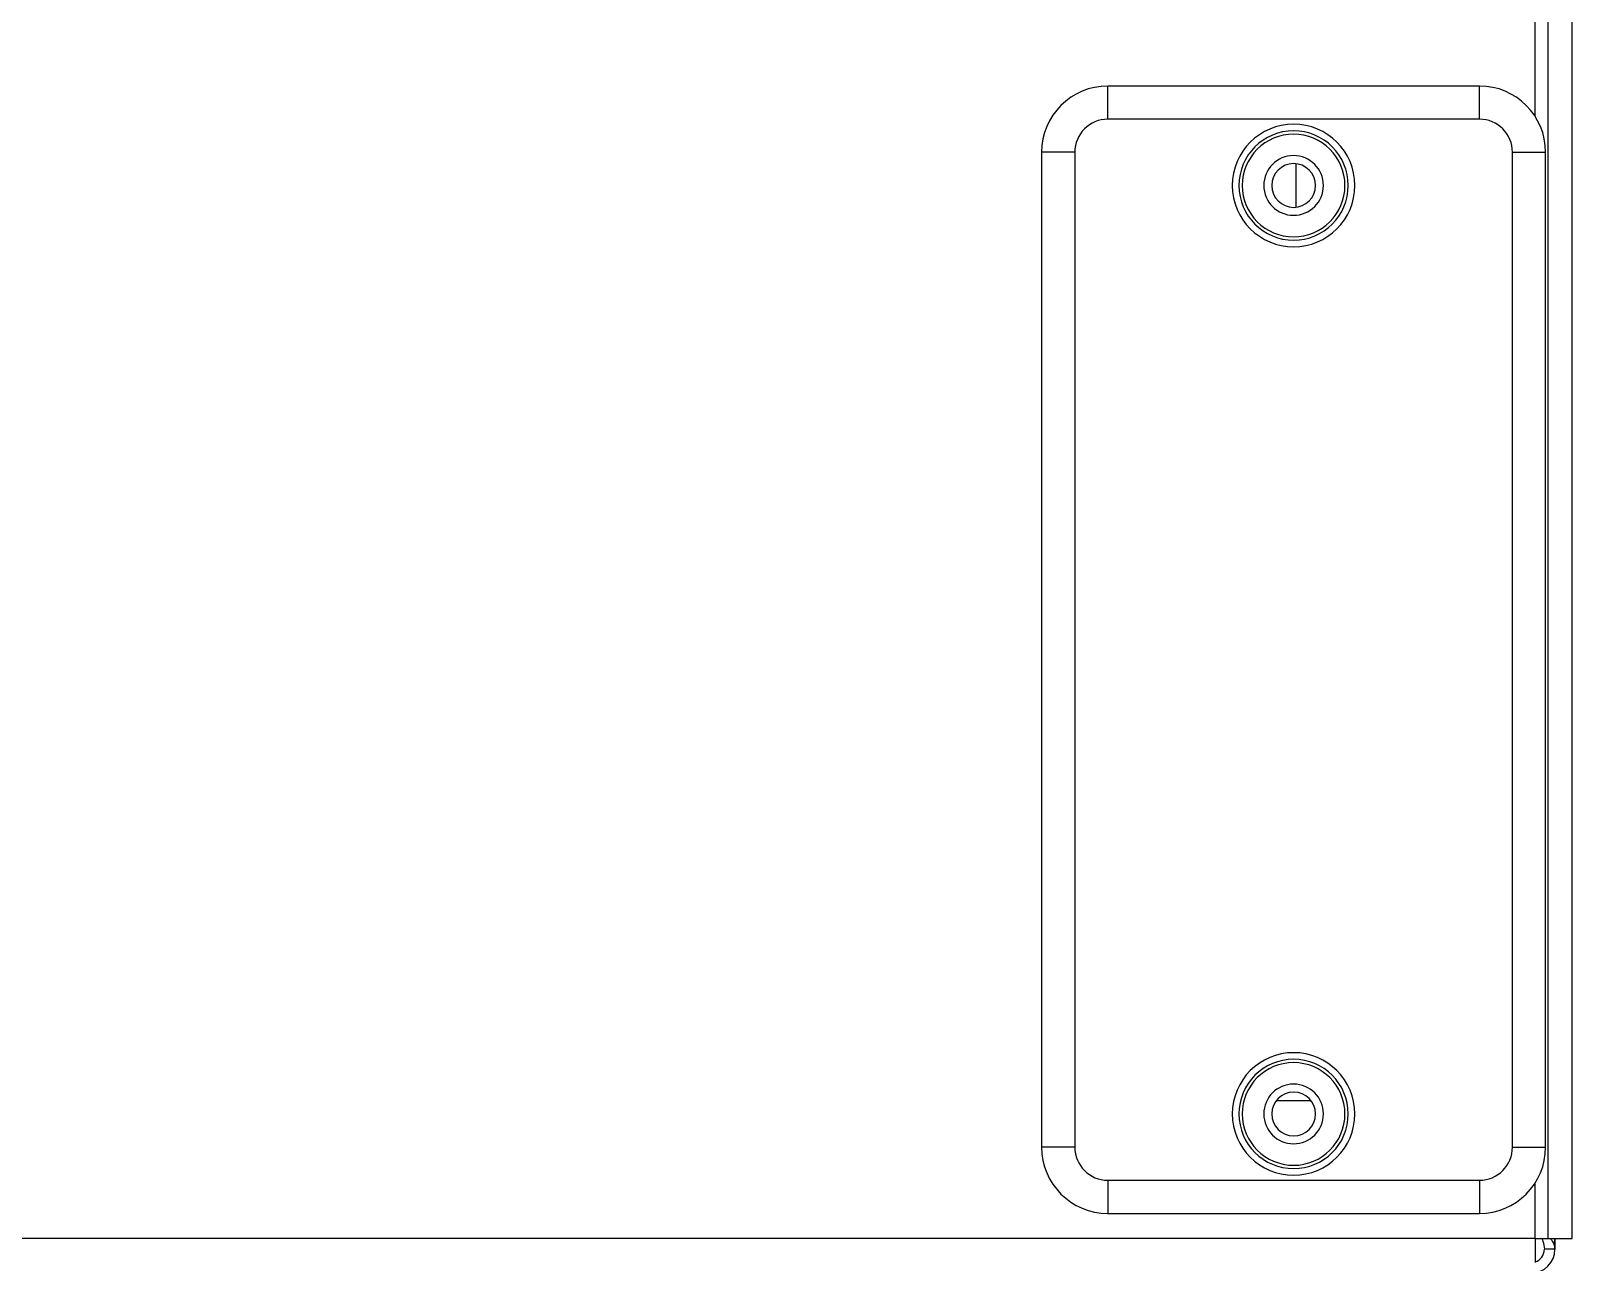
# Model space of a CAD drawing. Header units: millimetres. Extents: x 473 to 3963, y -1329 to 3488.
# Drawn here: x 2471.3 to 2587.4, y -30.2 to 62.7 of the extents above; entities that cross this region are included whole.
import ezdxf

# ---------------------------------------------------------------- set-up
doc = ezdxf.new("R2010")
doc.units = ezdxf.units.MM
doc.header["$LTSCALE"] = 392.37
doc.layers.get('0').update_dxf_attribs({"linetype": 'CONTINUOUS'})

msp = doc.modelspace()

# ---------------------------------------------------------------- linework, layer by layer
at = {"linetype": 'Continuous'}
for p, q in [((2584.65, 56.2), (2584.65, 624)), ((2585.65, -28.4), (2585.65, 624)), ((2587.45, -28.4), (2587.45, 624)), ((2580.45, 58.5), (2552.45, 58.5)), ((2552.45, 58.5), (2552.45, 58.5)), ((2580.45, 58.5), (2552.45, 58.5)), ((2552.45, 56), (2552.45, 58.5)), ((2580.45, 56), (2580.45, 58.5)), ((2580.45, 58.5), (2580.45, 58.5)), ((2580.45, 56), (2552.45, 56)), ((2547.45, 53.5), (2547.45, -21.5)), ((2547.45, 53.5), (2547.45, 53.5)), ((2549.95, 53.5), (2547.45, 53.5)), ((2547.45, 53.5), (2547.45, -21.5)), ((2549.95, 53.5), (2549.95, -21.5)), ((2582.95, 53.5), (2585.45, 53.5)), ((2582.95, -21.5), (2582.95, 53.5)), ((2585.45, -21.5), (2585.45, 53.5)), ((2585.45, 53.5), (2585.45, 53.5)), ((2585.45, -21.5), (2585.45, 53.5)), ((2566.65, 49.37), (2566.65, 52.64)), ((2567.76, -18), (2565.14, -18)), ((2549.95, -21.5), (2547.45, -21.5)), ((2547.45, -21.5), (2547.45, -21.5)), ((2582.95, -21.5), (2585.45, -21.5)), ((2585.45, -21.5), (2585.45, -21.5)), ((2552.45, -24), (2580.45, -24)), ((2552.45, -24), (2552.45, -26.5)), ((2580.45, -24), (2580.45, -26.5)), ((2584.65, -28.4), (2584.65, -24.2)), ((2552.45, -26.5), (2580.45, -26.5)), ((2552.45, -26.5), (2552.45, -26.5)), ((2552.45, -26.5), (2580.45, -26.5)), ((2580.45, -26.5), (2580.45, -26.5)), ((2584.65, -28.4), (1875.85, -28.4)), ((2584.65, -28.4), (2584.65, -29.35)), ((2584.65, -28.4), (2585.65, -28.4)), ((2585.65, -28.4), (2586.12, -28.4)), ((2586.12, -28.4), (2586.58, -28.4)), ((2586.15, -29.2), (2586.15, -28.4)), ((2586.15, -28.4), (2586.15, -29.2)), ((2586.58, -28.4), (2586.65, -28.4)), ((2586.65, -28.4), (2586.74, -28.4)), ((2586.74, -28.4), (2587.45, -28.4)), ((2584.65, -29.35), (2584.65, -29.4)), ((2584.65, -29.4), (2584.65, -30.2)), ((2586.15, -29.2), (2585.35, -29.2))]:
    msp.add_line(p, q, dxfattribs=at)
for centre, radius, start, end in [((2552.45, 53.5), 5, 90, 180), ((2552.45, 53.5), 5, 90, 180), ((2580.45, 53.5), 5, 0, 90), ((2580.45, 53.5), 5, 0, 90), ((2552.45, 53.5), 2.5, 90, 180), ((2580.45, 53.5), 2.5, 0, 90), ((2566.45, 51), 4.62, 0, 180), ((2566.45, 51), 4.12, 0, 180), ((2566.45, 51), 3.87, 0, 180), ((2566.45, 51), 2.25, 0, 180), ((2566.45, 51), 1.65, 0, 180), ((2566.45, 51), 4.62, 180, 360), ((2566.45, 51), 4.12, 180, 360), ((2566.45, 51), 3.87, 180, 360), ((2566.45, 51), 2.25, 180, 360), ((2566.45, 51), 1.65, 180, 360), ((2566.45, -19), 4.62, 0, 180), ((2566.45, -19), 4.12, 0, 180), ((2566.45, -19), 3.87, 0, 180), ((2566.45, -19), 2.25, 0, 180), ((2566.45, -19), 1.65, 0, 180), ((2566.45, -19), 4.62, 180, 360), ((2566.45, -19), 4.12, 180, 360), ((2566.45, -19), 3.87, 180, 360), ((2566.45, -19), 2.25, 180, 360), ((2566.45, -19), 1.65, 180, 360), ((2552.45, -21.5), 5, 180, 270), ((2552.45, -21.5), 5, 180, 270), ((2552.45, -21.5), 2.5, 180, 270), ((2580.45, -21.5), 5, 270, 360), ((2580.45, -21.5), 5, 270, 360), ((2580.45, -21.5), 2.5, 270, 360), ((2584.35, -29.2), 1.8, 270, 360), ((2584.35, -29.2), 1, 287.4945, 360)]:
    msp.add_arc(centre, radius, start, end, dxfattribs=at)
for points, knots in [([(2585.16, -28.4), (2585.19, -28.46), (2585.29, -28.72), (2585.35, -28.99), (2585.35, -29.2)], [0, 0, 0, 0, 0.26169, 1, 1, 1, 1]), ([(2585.8, -28.4), (2585.86, -28.46), (2586.03, -28.69), (2586.15, -28.99), (2586.15, -29.2)], [0, 0, 0, 0, 0.282501, 1, 1, 1, 1])]:
    msp.add_open_spline(points, degree=3, knots=knots, dxfattribs=at)

doc.saveas('drawing.dxf')
